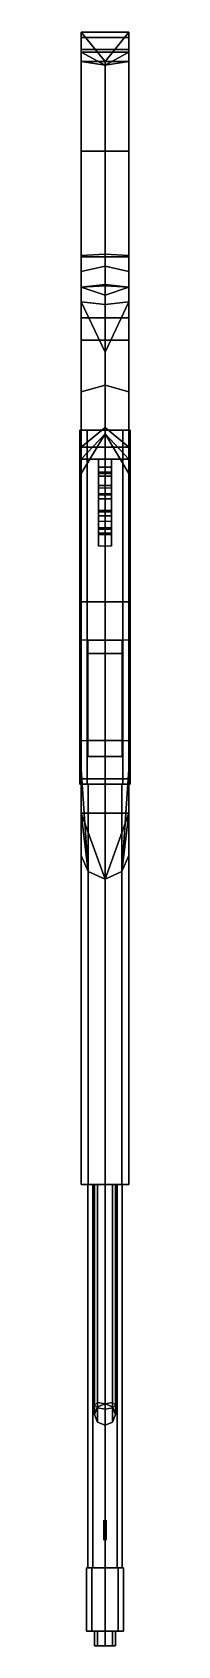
# Model space of a CAD drawing. Header units: millimetres. Extents: x 0 to 3, y -1.3 to 19.
# Drawn here: x -0.019 to 0.019, y -1.284 to -0.063 of the extents above.
import ezdxf

# ---------------------------------------------------------------- set-up
doc = ezdxf.new("R2010")
doc.units = ezdxf.units.MM

msp = doc.modelspace()

# ---------------------------------------------------------------- linework, layer by layer
for points in [[(-0.018, -0.067, 0.159), (-0.018, -0.063, 0.188), (0.018, -0.063, 0.188), (0.018, -0.067, 0.159)], [(-0.018, -0.076, 0.105), (-0.018, -0.085, 0.183), (-0.018, -0.063, 0.188), (-0.018, -0.067, 0.159)], [(-0.018, -0.063, 0.188), (0, -0.085, 0.19), (0, -0.085, 0.19), (0.018, -0.063, 0.188)], [(-0.018, -0.085, 0.183), (0, -0.085, 0.19), (0, -0.085, 0.19), (-0.018, -0.063, 0.188)], [(0.018, -0.067, 0.159), (0.018, -0.076, 0.105), (-0.018, -0.076, 0.105), (-0.018, -0.067, 0.159)], [(0, -0.085, 0.19), (0.018, -0.085, 0.183), (0.018, -0.085, 0.183), (0.018, -0.063, 0.188)], [(0.018, -0.063, 0.188), (0.018, -0.085, 0.183), (0.018, -0.076, 0.105), (0.018, -0.067, 0.159)], [(0.018, -0.076, 0.105), (0.018, -0.078, 0.07), (-0.018, -0.078, 0.07), (-0.018, -0.076, 0.105)], [(-0.018, -0.078, 0.07), (-0.018, -0.085, 0.073), (-0.018, -0.085, 0.183), (-0.018, -0.076, 0.105)], [(0.018, -0.078, 0.07), (0, -0.088, 0.069), (0, -0.088, 0.069), (-0.018, -0.078, 0.07)], [(0, -0.088, 0.069), (-0.018, -0.085, 0.073), (-0.018, -0.085, 0.073), (-0.018, -0.078, 0.07)], [(-0.018, -0.085, 0.073), (-0.018, -0.232, 0.134), (-0.018, -0.153, 0.188), (-0.018, -0.085, 0.183)], [(-0.018, -0.085, 0.183), (-0.018, -0.153, 0.188), (0, -0.153, 0.195), (0, -0.085, 0.19)], [(0, -0.088, 0.069), (0, -0.231, 0.126), (-0.018, -0.232, 0.134), (-0.018, -0.085, 0.073)], [(0.018, -0.085, 0.073), (0, -0.088, 0.069), (0, -0.088, 0.069), (0.018, -0.078, 0.07)], [(0, -0.085, 0.19), (0, -0.153, 0.195), (0.018, -0.153, 0.188), (0.018, -0.085, 0.183)], [(0.018, -0.085, 0.073), (0.018, -0.232, 0.134), (0, -0.231, 0.126), (0, -0.088, 0.069)], [(0.018, -0.085, 0.183), (0.018, -0.085, 0.073), (0.018, -0.078, 0.07), (0.018, -0.076, 0.105)], [(0.018, -0.153, 0.188), (0.018, -0.232, 0.134), (0.018, -0.085, 0.073), (0.018, -0.085, 0.183)], [(-0.018, -0.232, 0.134), (-0.018, -0.244, 0.134), (-0.018, -0.233, 0.192), (-0.018, -0.153, 0.188)], [(-0.018, -0.153, 0.188), (-0.018, -0.233, 0.192), (0, -0.233, 0.2), (0, -0.153, 0.195)], [(0, -0.153, 0.195), (0, -0.233, 0.2), (0.018, -0.233, 0.192), (0.018, -0.153, 0.188)], [(0.018, -0.233, 0.192), (0.018, -0.244, 0.134), (0.018, -0.232, 0.134), (0.018, -0.153, 0.188)], [(0, -0.231, 0.126), (0, -0.24, 0.126), (-0.018, -0.244, 0.134), (-0.018, -0.232, 0.134)], [(0.018, -0.232, 0.134), (0.018, -0.244, 0.134), (0, -0.24, 0.126), (0, -0.231, 0.126)], [(-0.018, -0.244, 0.134), (-0.018, -0.256, 0.122), (-0.018, -0.256, 0.192), (-0.018, -0.233, 0.192)], [(-0.018, -0.233, 0.192), (-0.018, -0.256, 0.192), (0, -0.254, 0.2), (0, -0.233, 0.2)], [(0, -0.24, 0.126), (0, -0.255, 0.115), (-0.018, -0.256, 0.122), (-0.018, -0.244, 0.134)], [(0, -0.233, 0.2), (0, -0.254, 0.2), (0.018, -0.256, 0.192), (0.018, -0.233, 0.192)], [(0.018, -0.244, 0.134), (0.018, -0.256, 0.122), (0, -0.255, 0.115), (0, -0.24, 0.126)], [(0.018, -0.256, 0.192), (0.018, -0.256, 0.122), (0.018, -0.244, 0.134), (0.018, -0.233, 0.192)], [(-0.018, -0.256, 0.192), (-0.018, -0.256, 0.192), (0, -0.262, 0.196), (0, -0.254, 0.2)], [(0, -0.255, 0.115), (0, -0.269, 0.115), (-0.018, -0.267, 0.122), (-0.018, -0.256, 0.122)], [(-0.018, -0.256, 0.122), (-0.018, -0.267, 0.122), (-0.018, -0.279, 0.176), (-0.018, -0.256, 0.192)], [(-0.018, -0.256, 0.192), (-0.018, -0.279, 0.176), (0, -0.279, 0.182), (0, -0.262, 0.196)], [(0, -0.262, 0.196), (0, -0.262, 0.196), (0.018, -0.256, 0.192), (0, -0.254, 0.2)], [(0.018, -0.256, 0.122), (0.018, -0.267, 0.122), (0, -0.269, 0.115), (0, -0.255, 0.115)], [(0, -0.262, 0.196), (0, -0.279, 0.182), (0.018, -0.279, 0.176), (0.018, -0.256, 0.192)], [(0.018, -0.279, 0.176), (0.018, -0.267, 0.122), (0.018, -0.256, 0.122), (0.018, -0.256, 0.192)], [(-0.018, -0.267, 0.122), (-0.018, -0.335, 0.155), (-0.018, -0.296, 0.176), (-0.018, -0.279, 0.176)], [(0, -0.269, 0.115), (0, -0.269, 0.115), (0, -0.305, 0.137), (-0.018, -0.267, 0.122)], [(0, -0.33, 0.146), (-0.018, -0.335, 0.155), (-0.018, -0.267, 0.122), (0, -0.305, 0.137)], [(0.018, -0.267, 0.122), (0.018, -0.267, 0.122), (0, -0.305, 0.137), (0, -0.269, 0.115)], [(0.018, -0.335, 0.155), (0, -0.33, 0.146), (0, -0.305, 0.137), (0.018, -0.267, 0.122)], [(0.018, -0.296, 0.176), (0.018, -0.335, 0.155), (0.018, -0.267, 0.122), (0.018, -0.279, 0.176)], [(-0.018, -0.279, 0.176), (-0.018, -0.296, 0.176), (0, -0.296, 0.182), (0, -0.279, 0.182)], [(0, -0.279, 0.182), (0, -0.296, 0.182), (0.018, -0.296, 0.176), (0.018, -0.279, 0.176)], [(-0.018, -0.335, 0.155), (-0.018, -0.397, 0.168), (-0.018, -0.377, 0.2), (-0.018, -0.296, 0.176)], [(-0.018, -0.296, 0.176), (-0.018, -0.377, 0.2), (0, -0.362, 0.2), (0, -0.296, 0.182)], [(0, -0.296, 0.182), (0, -0.362, 0.2), (0.018, -0.377, 0.2), (0.018, -0.296, 0.176)], [(0.018, -0.377, 0.2), (0.018, -0.397, 0.168), (0.018, -0.335, 0.155), (0.018, -0.296, 0.176)], [(0, -0.367, 0.157), (-0.018, -0.397, 0.168), (-0.018, -0.335, 0.155), (0, -0.33, 0.146)], [(0.018, -0.397, 0.168), (0, -0.367, 0.157), (0, -0.33, 0.146), (0.018, -0.335, 0.155)], [(-0.0134, -0.364, 0.2254), (-0.019, -0.364, 0.212), (-0.019, -0.632, 0.212), (-0.0134, -0.632, 0.2254)], [(-0.019, -0.364, 0.212), (-0.0134, -0.364, 0.1986), (-0.0134, -0.632, 0.1986), (-0.019, -0.632, 0.212)], [(0.0134, -0.364, 0.1986), (-0.019, -0.364, 0.212), (-0.0134, -0.364, 0.2254), (0.019, -0.364, 0.212)], [(0, -0.364, 0.193), (-0.0134, -0.364, 0.1986), (-0.019, -0.364, 0.212), (0.0134, -0.364, 0.1986)], [(0, -0.362, 0.2), (-0.018, -0.377, 0.2), (0.018, -0.377, 0.2), (0, -0.362, 0.2)], [(0, -0.364, 0.231), (-0.0134, -0.364, 0.2254), (-0.0134, -0.632, 0.2254), (0, -0.632, 0.231)], [(-0.0134, -0.364, 0.1986), (0, -0.364, 0.193), (0, -0.632, 0.193), (-0.0134, -0.632, 0.1986)], [(0.019, -0.364, 0.212), (-0.0134, -0.364, 0.2254), (0, -0.364, 0.231), (0.0134, -0.364, 0.2254)], [(0.0134, -0.364, 0.2254), (0, -0.364, 0.231), (0, -0.632, 0.231), (0.0134, -0.632, 0.2254)], [(0, -0.364, 0.193), (0.0134, -0.364, 0.1986), (0.0134, -0.632, 0.1986), (0, -0.632, 0.193)], [(0.019, -0.364, 0.212), (0.0134, -0.364, 0.2254), (0.0134, -0.632, 0.2254), (0.019, -0.632, 0.212)], [(0.0134, -0.364, 0.1986), (0.019, -0.364, 0.212), (0.019, -0.632, 0.212), (0.0134, -0.632, 0.1986)], [(0, -0.367, 0.157), (-0.018, -0.386, 0.159), (-0.018, -0.397, 0.168), (0, -0.367, 0.157)], [(0, -0.367, 0.157), (0.018, -0.386, 0.159), (-0.018, -0.386, 0.159), (0, -0.367, 0.157)], [(-0.018, -0.397, 0.168), (-0.018, -0.621, 0.168), (-0.018, -0.628, 0.2), (-0.018, -0.377, 0.2)], [(-0.018, -0.377, 0.2), (-0.018, -0.628, 0.2), (0.018, -0.628, 0.2), (0.018, -0.377, 0.2)], [(0.018, -0.397, 0.168), (0.018, -0.386, 0.159), (0, -0.367, 0.157)], [(0.018, -0.628, 0.2), (0.018, -0.621, 0.168), (0.018, -0.397, 0.168), (0.018, -0.377, 0.2)], [(-0.018, -0.386, 0.159), (-0.018, -0.494, 0.159), (-0.018, -0.494, 0.168), (-0.018, -0.397, 0.168)], [(0.018, -0.386, 0.159), (0.018, -0.494, 0.159), (-0.018, -0.494, 0.159), (-0.018, -0.386, 0.159)], [(-0.005, -0.392, 0.144), (-0.005, -0.397, 0.144), (-0.005, -0.408, 0.159), (-0.005, -0.386, 0.159)], [(0.005, -0.386, 0.159), (0.005, -0.392, 0.144), (-0.005, -0.392, 0.144), (-0.005, -0.386, 0.159)], [(0.005, -0.408, 0.159), (0.005, -0.397, 0.144), (0.005, -0.392, 0.144), (0.005, -0.386, 0.159)], [(0.018, -0.494, 0.168), (0.018, -0.494, 0.159), (0.018, -0.386, 0.159), (0.018, -0.397, 0.168)], [(-0.005, -0.397, 0.144), (-0.005, -0.392, 0.144), (-0.005, -0.396, 0.129), (-0.005, -0.399, 0.132)], [(-0.005, -0.396, 0.129), (-0.005, -0.392, 0.144), (0.005, -0.392, 0.144), (0.005, -0.396, 0.129)], [(-0.005, -0.399, 0.132), (-0.005, -0.396, 0.129), (-0.005, -0.406, 0.125), (-0.005, -0.406, 0.128)], [(-0.005, -0.406, 0.125), (-0.005, -0.396, 0.129), (0.005, -0.396, 0.129), (0.005, -0.406, 0.125)], [(-0.005, -0.408, 0.159), (-0.005, -0.397, 0.144), (0.005, -0.397, 0.144), (0.005, -0.408, 0.159)], [(0.005, -0.399, 0.132), (0.005, -0.397, 0.144), (-0.005, -0.397, 0.144), (-0.005, -0.399, 0.132)], [(0.005, -0.406, 0.128), (0.005, -0.399, 0.132), (-0.005, -0.399, 0.132), (-0.005, -0.406, 0.128)], [(0.005, -0.396, 0.129), (0.005, -0.392, 0.144), (0.005, -0.397, 0.144), (0.005, -0.399, 0.132)], [(0.005, -0.406, 0.125), (0.005, -0.396, 0.129), (0.005, -0.399, 0.132), (0.005, -0.406, 0.128)], [(0.005, -0.426, 0.128), (0.005, -0.406, 0.128), (-0.005, -0.406, 0.128), (-0.005, -0.426, 0.128)], [(-0.005, -0.406, 0.128), (-0.005, -0.406, 0.125), (-0.005, -0.429, 0.125), (-0.005, -0.426, 0.128)], [(-0.005, -0.429, 0.125), (-0.005, -0.406, 0.125), (0.005, -0.406, 0.125), (0.005, -0.429, 0.125)], [(0.005, -0.412, 0.159), (0.005, -0.413, 0.151), (-0.005, -0.413, 0.151), (-0.005, -0.412, 0.159)], [(-0.005, -0.413, 0.151), (-0.005, -0.416, 0.146), (-0.005, -0.425, 0.159), (-0.005, -0.412, 0.159)], [(-0.005, -0.413, 0.135), (-0.005, -0.416, 0.134), (-0.005, -0.416, 0.146), (-0.005, -0.413, 0.151)], [(0.005, -0.413, 0.151), (0.005, -0.413, 0.135), (-0.005, -0.413, 0.135), (-0.005, -0.413, 0.151)], [(0.005, -0.413, 0.135), (0.005, -0.416, 0.134), (-0.005, -0.416, 0.134), (-0.005, -0.413, 0.135)], [(0.005, -0.429, 0.125), (0.005, -0.406, 0.125), (0.005, -0.406, 0.128), (0.005, -0.426, 0.128)], [(0.005, -0.425, 0.159), (0.005, -0.416, 0.146), (0.005, -0.413, 0.151), (0.005, -0.412, 0.159)], [(0.005, -0.416, 0.146), (0.005, -0.416, 0.134), (0.005, -0.413, 0.135), (0.005, -0.413, 0.151)], [(-0.005, -0.425, 0.159), (-0.005, -0.416, 0.146), (0.005, -0.416, 0.146), (0.005, -0.425, 0.159)], [(-0.005, -0.416, 0.146), (-0.005, -0.416, 0.134), (0.005, -0.416, 0.134), (0.005, -0.416, 0.146)], [(-0.005, -0.426, 0.128), (-0.005, -0.429, 0.125), (-0.005, -0.442, 0.134), (-0.005, -0.438, 0.137)], [(0.005, -0.438, 0.137), (0.005, -0.426, 0.128), (-0.005, -0.426, 0.128), (-0.005, -0.438, 0.137)], [(0.005, -0.442, 0.134), (0.005, -0.429, 0.125), (0.005, -0.426, 0.128), (0.005, -0.438, 0.137)], [(-0.005, -0.442, 0.134), (-0.005, -0.429, 0.125), (0.005, -0.429, 0.125), (0.005, -0.442, 0.134)], [(-0.005, -0.439, 0.148), (-0.005, -0.443, 0.148), (-0.005, -0.452, 0.159), (-0.005, -0.433, 0.159)], [(0.005, -0.433, 0.159), (0.005, -0.439, 0.148), (-0.005, -0.439, 0.148), (-0.005, -0.433, 0.159)], [(0.005, -0.439, 0.148), (0.005, -0.438, 0.137), (-0.005, -0.438, 0.137), (-0.005, -0.439, 0.148)], [(-0.005, -0.438, 0.137), (-0.005, -0.442, 0.134), (-0.005, -0.443, 0.148), (-0.005, -0.439, 0.148)], [(0.005, -0.452, 0.159), (0.005, -0.443, 0.148), (0.005, -0.439, 0.148), (0.005, -0.433, 0.159)], [(0.005, -0.443, 0.148), (0.005, -0.442, 0.134), (0.005, -0.438, 0.137), (0.005, -0.439, 0.148)], [(-0.005, -0.443, 0.148), (-0.005, -0.442, 0.134), (0.005, -0.442, 0.134), (0.005, -0.443, 0.148)], [(-0.005, -0.452, 0.159), (-0.005, -0.443, 0.148), (0.005, -0.443, 0.148), (0.005, -0.452, 0.159)], [(-0.018, -0.494, 0.149), (-0.018, -0.523, 0.15), (-0.018, -0.523, 0.168), (-0.018, -0.494, 0.168)], [(0.018, -0.494, 0.149), (0.018, -0.523, 0.15), (-0.018, -0.523, 0.15), (-0.018, -0.494, 0.149)], [(0.018, -0.523, 0.168), (0.018, -0.523, 0.15), (0.018, -0.494, 0.149), (0.018, -0.494, 0.168)], [(-0.018, -0.523, 0.15), (-0.018, -0.599, 0.161), (-0.018, -0.599, 0.168), (-0.018, -0.523, 0.168)], [(-0.013, -0.523, 0.132), (-0.013, -0.599, 0.143), (-0.013, -0.599, 0.161), (-0.013, -0.523, 0.15)], [(0.013, -0.523, 0.15), (0.013, -0.523, 0.132), (-0.013, -0.523, 0.132), (-0.013, -0.523, 0.15)], [(-0.013, -0.533, 0.081), (-0.013, -0.611, 0.098), (-0.013, -0.599, 0.143), (-0.013, -0.523, 0.132)], [(0.013, -0.523, 0.132), (0.013, -0.533, 0.081), (-0.013, -0.533, 0.081), (-0.013, -0.523, 0.132)], [(0.013, -0.599, 0.161), (0.013, -0.599, 0.143), (0.013, -0.523, 0.132), (0.013, -0.523, 0.15)], [(0.013, -0.599, 0.143), (0.013, -0.611, 0.098), (0.013, -0.533, 0.081), (0.013, -0.523, 0.132)], [(0.018, -0.599, 0.168), (0.018, -0.599, 0.161), (0.018, -0.523, 0.15), (0.018, -0.523, 0.168)], [(0.013, -0.533, 0.081), (0.013, -0.611, 0.098), (-0.013, -0.611, 0.098), (-0.013, -0.533, 0.081)], [(-0.018, -0.599, 0.161), (-0.018, -0.654, 0.162), (-0.018, -0.621, 0.168), (-0.018, -0.599, 0.168)], [(0.018, -0.599, 0.161), (0.018, -0.654, 0.162), (-0.018, -0.654, 0.162), (-0.018, -0.599, 0.161)], [(-0.013, -0.599, 0.161), (-0.013, -0.599, 0.143), (0.013, -0.599, 0.143), (0.013, -0.599, 0.161)], [(-0.013, -0.599, 0.143), (-0.013, -0.611, 0.098), (0.013, -0.611, 0.098), (0.013, -0.599, 0.143)], [(0.018, -0.621, 0.168), (0.018, -0.654, 0.162), (0.018, -0.599, 0.161), (0.018, -0.599, 0.168)], [(-0.018, -0.654, 0.162), (-0.0127, -0.698, 0.1763), (-0.0127, -0.698, 0.1763), (-0.018, -0.621, 0.168)], [(-0.0127, -0.698, 0.1763), (-0.018, -0.686, 0.189), (-0.018, -0.686, 0.189), (-0.018, -0.621, 0.168)], [(-0.018, -0.686, 0.189), (-0.018, -0.632, 0.203), (-0.018, -0.632, 0.203), (-0.018, -0.621, 0.168)], [(-0.018, -0.632, 0.203), (-0.018, -0.628, 0.2), (-0.018, -0.628, 0.2), (-0.018, -0.621, 0.168)], [(0.018, -0.621, 0.168), (0.0127, -0.698, 0.1763), (0.0127, -0.698, 0.1763), (0.018, -0.654, 0.162)], [(0.018, -0.621, 0.168), (0.018, -0.686, 0.189), (0.018, -0.686, 0.189), (0.0127, -0.698, 0.1763)], [(0.018, -0.621, 0.168), (0.018, -0.632, 0.203), (0.018, -0.632, 0.203), (0.018, -0.686, 0.189)], [(0.018, -0.621, 0.168), (0.018, -0.628, 0.2), (0.018, -0.628, 0.2), (0.018, -0.632, 0.203)], [(0.0134, -0.632, 0.2254), (-0.019, -0.632, 0.212), (-0.0134, -0.632, 0.1986), (0.019, -0.632, 0.212)], [(0, -0.632, 0.231), (-0.0134, -0.632, 0.2254), (-0.019, -0.632, 0.212), (0.0134, -0.632, 0.2254)], [(-0.018, -0.628, 0.2), (-0.018, -0.632, 0.203), (0.018, -0.632, 0.203), (0.018, -0.628, 0.2)], [(-0.0127, -0.632, 0.223), (-0.018, -0.632, 0.203), (-0.018, -0.935, 0.203), (-0.0127, -0.935, 0.2157)], [(-0.018, -0.632, 0.203), (-0.018, -0.686, 0.189), (-0.018, -0.935, 0.189), (-0.018, -0.935, 0.203)], [(-0.018, -0.632, 0.203), (-0.0169, -0.632, 0.207), (0.0169, -0.632, 0.207), (0.018, -0.632, 0.203)], [(0.019, -0.632, 0.212), (-0.0134, -0.632, 0.1986), (0, -0.632, 0.193), (0.0134, -0.632, 0.1986)], [(0, -0.632, 0.228), (-0.0127, -0.632, 0.223), (-0.0127, -0.935, 0.2157), (0, -0.935, 0.221)], [(0.0127, -0.632, 0.223), (0, -0.632, 0.228), (0, -0.935, 0.221), (0.0127, -0.935, 0.2157)], [(0.018, -0.632, 0.203), (0.0127, -0.632, 0.223), (0.0127, -0.935, 0.2157), (0.018, -0.935, 0.203)], [(0.018, -0.686, 0.189), (0.018, -0.632, 0.203), (0.018, -0.935, 0.203), (0.018, -0.935, 0.189)], [(0.018, -0.654, 0.162), (0, -0.704, 0.171), (0, -0.704, 0.171), (-0.018, -0.654, 0.162)], [(0, -0.704, 0.171), (-0.0127, -0.698, 0.1763), (-0.0127, -0.698, 0.1763), (-0.018, -0.654, 0.162)], [(0.018, -0.654, 0.162), (0.0127, -0.698, 0.1763), (0.0127, -0.698, 0.1763), (0, -0.704, 0.171)], [(-0.018, -0.686, 0.189), (-0.0127, -0.698, 0.1763), (-0.0127, -0.935, 0.181), (-0.018, -0.935, 0.189)], [(0.0127, -0.698, 0.1763), (0.018, -0.686, 0.189), (0.018, -0.935, 0.189), (0.0127, -0.935, 0.181)], [(-0.0127, -0.698, 0.1763), (0, -0.704, 0.171), (0, -0.935, 0.175), (-0.0127, -0.935, 0.181)], [(0, -0.704, 0.171), (0.0127, -0.698, 0.1763), (0.0127, -0.935, 0.181), (0, -0.935, 0.175)], [(0.018, -0.935, 0.203), (-0.0127, -0.935, 0.2157), (-0.018, -0.935, 0.203), (0.018, -0.935, 0.189)], [(0.018, -0.935, 0.189), (-0.018, -0.935, 0.203), (-0.018, -0.935, 0.189), (0.0127, -0.935, 0.181)], [(0.0127, -0.935, 0.181), (-0.018, -0.935, 0.189), (-0.0127, -0.935, 0.181), (0, -0.935, 0.175)], [(-0.0092, -0.935, 0.1982), (-0.013, -0.935, 0.189), (-0.013, -1.225, 0.189), (-0.0092, -1.225, 0.1982)], [(-0.013, -0.935, 0.189), (-0.0092, -0.935, 0.1798), (-0.0092, -1.225, 0.1798), (-0.013, -1.225, 0.189)], [(0.0127, -0.935, 0.2157), (0, -0.935, 0.221), (-0.0127, -0.935, 0.2157), (0.018, -0.935, 0.203)], [(0, -0.935, 0.202), (-0.0092, -0.935, 0.1982), (-0.0092, -1.225, 0.1982), (0, -1.225, 0.202)], [(-0.0092, -0.935, 0.1798), (0, -0.935, 0.176), (0, -1.225, 0.176), (-0.0092, -1.225, 0.1798)], [(-0.0057, -0.935, 0.2157), (-0.008, -0.935, 0.21), (-0.008, -1.102, 0.21), (-0.0057, -1.104, 0.2157)], [(-0.008, -0.935, 0.21), (-0.0057, -0.935, 0.2043), (-0.0057, -1.1, 0.2043), (-0.008, -1.102, 0.21)], [(0, -0.935, 0.218), (-0.0057, -0.935, 0.2157), (-0.0057, -1.104, 0.2157), (0, -1.105, 0.218)], [(-0.0057, -0.935, 0.2043), (0, -0.935, 0.202), (0, -1.101, 0.202), (-0.0057, -1.1, 0.2043)], [(0.0092, -0.935, 0.1982), (0, -0.935, 0.202), (0, -1.225, 0.202), (0.0092, -1.225, 0.1982)], [(0, -0.935, 0.176), (0.0092, -0.935, 0.1798), (0.0092, -1.225, 0.1798), (0, -1.225, 0.176)], [(0.0057, -0.935, 0.2157), (0, -0.935, 0.218), (0, -1.105, 0.218), (0.0057, -1.104, 0.2157)], [(0, -0.935, 0.202), (0.0057, -0.935, 0.2043), (0.0057, -1.1, 0.2043), (0, -1.101, 0.202)], [(0.008, -0.935, 0.21), (0.0057, -0.935, 0.2157), (0.0057, -1.104, 0.2157), (0.008, -1.102, 0.21)], [(0.0057, -0.935, 0.2043), (0.008, -0.935, 0.21), (0.008, -1.102, 0.21), (0.0057, -1.1, 0.2043)], [(0.013, -0.935, 0.189), (0.0092, -0.935, 0.1982), (0.0092, -1.225, 0.1982), (0.013, -1.225, 0.189)], [(0.0092, -0.935, 0.1798), (0.013, -0.935, 0.189), (0.013, -1.225, 0.189), (0.0092, -1.225, 0.1798)], [(-0.0057, -1.1033, 0.203), (-0.008, -1.109, 0.205), (-0.008, -1.102, 0.21), (-0.0057, -1.1, 0.2043)], [(-0.008, -1.109, 0.205), (-0.0057, -1.1147, 0.207), (-0.0057, -1.104, 0.2157), (-0.008, -1.102, 0.21)], [(-0.0057, -1.1033, 0.198), (-0.008, -1.109, 0.198), (-0.008, -1.109, 0.205), (-0.0057, -1.1033, 0.203)], [(-0.008, -1.109, 0.198), (-0.0057, -1.1147, 0.198), (-0.0057, -1.1147, 0.207), (-0.008, -1.109, 0.205)], [(0, -1.101, 0.202), (-0.0057, -1.1033, 0.203), (-0.0057, -1.1, 0.2043), (0, -1.101, 0.202)], [(0, -1.101, 0.202), (-0.0057, -1.1033, 0.198), (-0.0057, -1.1033, 0.203), (0, -1.101, 0.202)], [(-0.0057, -1.1147, 0.207), (0, -1.117, 0.209), (0, -1.105, 0.218), (-0.0057, -1.104, 0.2157)], [(0.0057, -1.1033, 0.203), (0, -1.101, 0.202), (0, -1.101, 0.202), (0.0057, -1.1, 0.2043)], [(0.0057, -1.1033, 0.198), (0, -1.101, 0.202), (0, -1.101, 0.202), (0.0057, -1.1033, 0.203)], [(0, -1.117, 0.209), (0.0057, -1.1147, 0.207), (0.0057, -1.104, 0.2157), (0, -1.105, 0.218)], [(0.008, -1.109, 0.205), (0.0057, -1.1033, 0.203), (0.0057, -1.1, 0.2043), (0.008, -1.102, 0.21)], [(0.0057, -1.1147, 0.207), (0.008, -1.109, 0.205), (0.008, -1.102, 0.21), (0.0057, -1.104, 0.2157)], [(0.008, -1.109, 0.198), (0.0057, -1.1033, 0.198), (0.0057, -1.1033, 0.203), (0.008, -1.109, 0.205)], [(0.0057, -1.1147, 0.198), (0.008, -1.109, 0.198), (0.008, -1.109, 0.205), (0.0057, -1.1147, 0.207)], [(-0.0057, -1.1147, 0.198), (0, -1.117, 0.202), (0, -1.117, 0.209), (-0.0057, -1.1147, 0.207)], [(0, -1.117, 0.202), (0.0057, -1.1147, 0.198), (0.0057, -1.1147, 0.207), (0, -1.117, 0.209)], [(-0.001, -1.189, 0.228), (-0.001, -1.189, 0.201), (-0.001, -1.204, 0.201), (-0.001, -1.204, 0.228)], [(0.001, -1.204, 0.228), (0.001, -1.204, 0.201), (0.001, -1.189, 0.201), (0.001, -1.189, 0.228)], [(-0.0099, -1.225, 0.1989), (-0.014, -1.225, 0.189), (-0.014, -1.273, 0.189), (-0.0099, -1.273, 0.1989)], [(-0.014, -1.225, 0.189), (-0.0099, -1.225, 0.1791), (-0.0099, -1.273, 0.1791), (-0.014, -1.273, 0.189)], [(0, -1.225, 0.203), (-0.0099, -1.225, 0.1989), (-0.0099, -1.273, 0.1989), (0, -1.273, 0.203)], [(-0.0099, -1.225, 0.1791), (0, -1.225, 0.175), (0, -1.273, 0.175), (-0.0099, -1.273, 0.1791)], [(0.0099, -1.225, 0.1989), (0, -1.225, 0.203), (0, -1.273, 0.203), (0.0099, -1.273, 0.1989)], [(0, -1.225, 0.175), (0.0099, -1.225, 0.1791), (0.0099, -1.273, 0.1791), (0, -1.273, 0.175)], [(0.014, -1.225, 0.189), (0.0099, -1.225, 0.1989), (0.0099, -1.273, 0.1989), (0.014, -1.273, 0.189)], [(0.0099, -1.225, 0.1791), (0.014, -1.225, 0.189), (0.014, -1.273, 0.189), (0.0099, -1.273, 0.1791)], [(-0.0057, -1.273, 0.1947), (-0.008, -1.273, 0.189), (-0.008, -1.284, 0.189), (-0.0057, -1.284, 0.1947)], [(-0.008, -1.273, 0.189), (-0.0057, -1.273, 0.1833), (-0.0057, -1.284, 0.1833), (-0.008, -1.284, 0.189)], [(0, -1.273, 0.197), (-0.0057, -1.273, 0.1947), (-0.0057, -1.284, 0.1947), (0, -1.284, 0.197)], [(-0.0057, -1.273, 0.1833), (0, -1.273, 0.181), (0, -1.284, 0.181), (-0.0057, -1.284, 0.1833)], [(0.0057, -1.273, 0.1947), (0, -1.273, 0.197), (0, -1.284, 0.197), (0.0057, -1.284, 0.1947)], [(0, -1.273, 0.181), (0.0057, -1.273, 0.1833), (0.0057, -1.284, 0.1833), (0, -1.284, 0.181)], [(0.008, -1.273, 0.189), (0.0057, -1.273, 0.1947), (0.0057, -1.284, 0.1947), (0.008, -1.284, 0.189)], [(0.0057, -1.273, 0.1833), (0.008, -1.273, 0.189), (0.008, -1.284, 0.189), (0.0057, -1.284, 0.1833)]]:
    msp.add_3dface(points)

doc.saveas('drawing.dxf')
